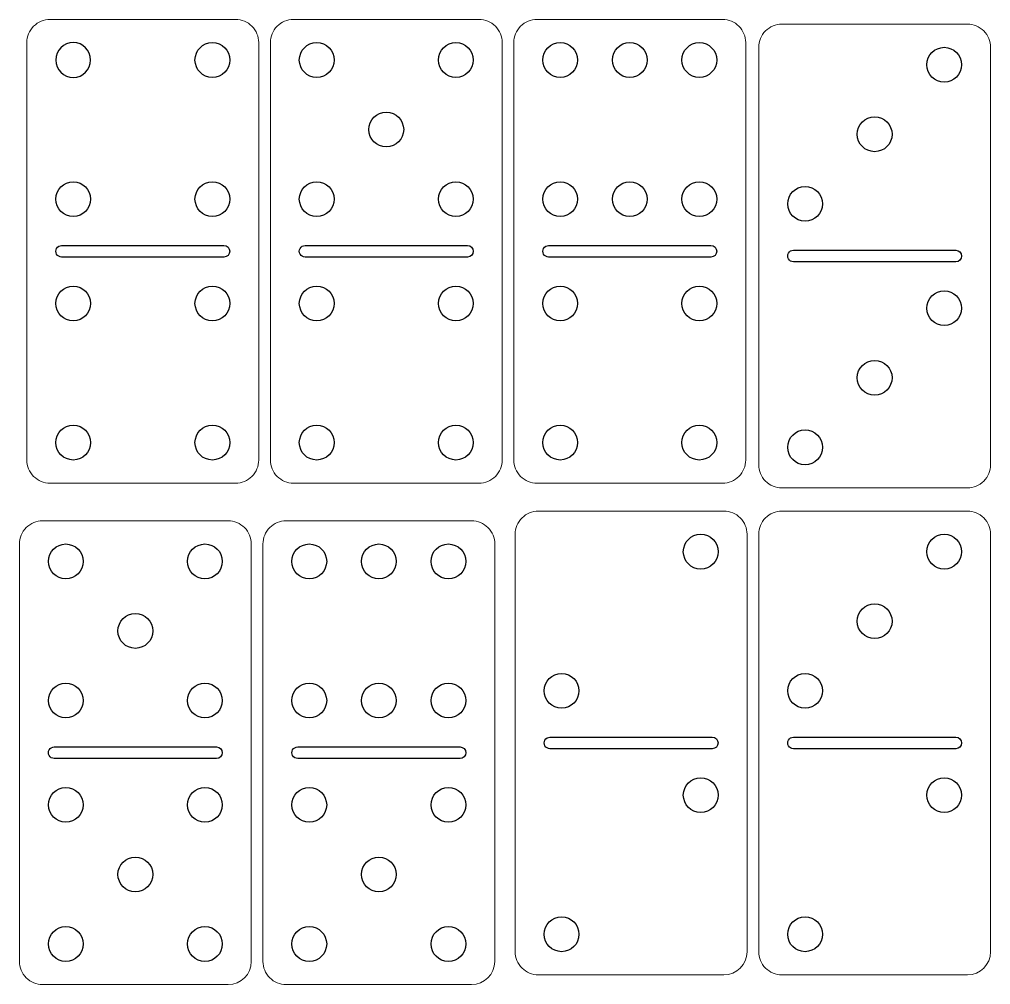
# Model space of a CAD drawing. Header units: centimetres. Extents: x -30.3 to -12, y -16.2 to 22.8.
# Drawn here: x -30.34 to -21.96, y 14.43 to 22.75 of the extents above; entities that cross this region are included whole.
import ezdxf

# ---------------------------------------------------------------- set-up
doc = ezdxf.new("R2010")
doc.units = ezdxf.units.CM
doc.header["$MEASUREMENT"] = 0
doc.layers.add('Default', color=7, linetype='Continuous')
doc.layers.add('Layer 1', color=7, linetype='Continuous')

msp = doc.modelspace()

# ---------------------------------------------------------------- linework, layer by layer
at = {"layer": 'Default', "lineweight": 9}
for points in [[(-30.07191, 22.75392), (-30.12496, 22.75392), (-30.17583, 22.73285), (-30.21334, 22.69535), (-30.21334, 22.69535), (-30.25084, 22.65784), (-30.27192, 22.60697), (-30.27192, 22.55392)], [(-28.27192, 22.55392), (-28.27192, 22.60697), (-28.29299, 22.65784), (-28.33049, 22.69535), (-28.33049, 22.69535), (-28.368, 22.73285), (-28.41887, 22.75392), (-28.47192, 22.75392)], [(-27.97192, 22.75392), (-28.02496, 22.75392), (-28.07583, 22.73285), (-28.11334, 22.69535), (-28.11334, 22.69535), (-28.15084, 22.65784), (-28.17192, 22.60697), (-28.17192, 22.55392)], [(-26.17192, 22.55392), (-26.17192, 22.60697), (-26.19299, 22.65784), (-26.23049, 22.69535), (-26.23049, 22.69535), (-26.268, 22.73285), (-26.31887, 22.75392), (-26.37192, 22.75392)], [(-25.87192, 22.75392), (-25.92496, 22.75392), (-25.97583, 22.73285), (-26.01334, 22.69535), (-26.01334, 22.69535), (-26.05084, 22.65784), (-26.07192, 22.60697), (-26.07192, 22.55392)], [(-24.07192, 22.55392), (-24.07192, 22.60697), (-24.09299, 22.65784), (-24.13049, 22.69535), (-24.13049, 22.69535), (-24.168, 22.73285), (-24.21887, 22.75392), (-24.27192, 22.75392)], [(-23.75994, 22.71329), (-23.81298, 22.71329), (-23.86385, 22.69222), (-23.90136, 22.65472), (-23.90136, 22.65472), (-23.93886, 22.61721), (-23.95994, 22.56634), (-23.95994, 22.51329)], [(-21.95994, 22.51329), (-21.95994, 22.56634), (-21.98102, 22.61721), (-22.01852, 22.65472), (-22.01852, 22.65472), (-22.05603, 22.69222), (-22.1069, 22.71329), (-22.15994, 22.71329)], [(-30.27192, 18.95392), (-30.27192, 18.90088), (-30.25084, 18.85001), (-30.21334, 18.8125), (-30.21334, 18.8125), (-30.17583, 18.775), (-30.12496, 18.75392), (-30.07191, 18.75392)], [(-28.47192, 18.75392), (-28.41887, 18.75392), (-28.368, 18.775), (-28.33049, 18.8125), (-28.33049, 18.8125), (-28.29299, 18.85001), (-28.27192, 18.90088), (-28.27192, 18.95392)], [(-28.17192, 18.95392), (-28.17192, 18.90088), (-28.15084, 18.85001), (-28.11334, 18.8125), (-28.11334, 18.8125), (-28.07583, 18.775), (-28.02496, 18.75392), (-27.97192, 18.75392)], [(-26.37192, 18.75392), (-26.31887, 18.75392), (-26.268, 18.775), (-26.23049, 18.8125), (-26.23049, 18.8125), (-26.19299, 18.85001), (-26.17192, 18.90088), (-26.17192, 18.95392)], [(-26.07192, 18.95392), (-26.07192, 18.90088), (-26.05084, 18.85001), (-26.01334, 18.8125), (-26.01334, 18.8125), (-25.97583, 18.775), (-25.92496, 18.75392), (-25.87192, 18.75392)], [(-24.27192, 18.75392), (-24.21887, 18.75392), (-24.168, 18.775), (-24.13049, 18.8125), (-24.13049, 18.8125), (-24.09299, 18.85001), (-24.07192, 18.90088), (-24.07192, 18.95392)], [(-23.95994, 18.9133), (-23.95994, 18.86026), (-23.93886, 18.80939), (-23.90136, 18.77188), (-23.90136, 18.77188), (-23.86385, 18.73438), (-23.81298, 18.7133), (-23.75994, 18.7133)], [(-22.15994, 18.7133), (-22.1069, 18.7133), (-22.05603, 18.73438), (-22.01852, 18.77188), (-22.01852, 18.77188), (-21.98102, 18.80939), (-21.95994, 18.86026), (-21.95994, 18.9133)], [(-25.85994, 18.5133), (-25.91298, 18.5133), (-25.96385, 18.49223), (-26.00136, 18.45473), (-26.00136, 18.45473), (-26.03886, 18.41722), (-26.05994, 18.36635), (-26.05994, 18.3133)], [(-24.05993, 18.3133), (-24.05993, 18.36635), (-24.08101, 18.41722), (-24.11851, 18.45473), (-24.11851, 18.45473), (-24.15602, 18.49223), (-24.20689, 18.5133), (-24.25994, 18.5133)], [(-23.75994, 18.5133), (-23.81298, 18.5133), (-23.86385, 18.49223), (-23.90136, 18.45473), (-23.90136, 18.45473), (-23.93886, 18.41722), (-23.95994, 18.36635), (-23.95994, 18.3133)], [(-21.95994, 18.3133), (-21.95994, 18.36635), (-21.98102, 18.41722), (-22.01852, 18.45473), (-22.01852, 18.45473), (-22.05603, 18.49223), (-22.1069, 18.5133), (-22.15994, 18.5133)], [(-30.13609, 18.42948), (-30.18913, 18.42948), (-30.24, 18.40841), (-30.27751, 18.37091), (-30.27751, 18.37091), (-30.31501, 18.3334), (-30.33609, 18.28253), (-30.33609, 18.22948)], [(-28.33609, 18.22948), (-28.33609, 18.28253), (-28.35716, 18.3334), (-28.39466, 18.37091), (-28.39466, 18.37091), (-28.43217, 18.40841), (-28.48304, 18.42948), (-28.53609, 18.42948)], [(-28.03609, 18.42948), (-28.08913, 18.42948), (-28.14, 18.40841), (-28.17751, 18.37091), (-28.17751, 18.37091), (-28.21501, 18.3334), (-28.23609, 18.28253), (-28.23609, 18.22948)], [(-26.23609, 18.22948), (-26.23609, 18.28253), (-26.25716, 18.3334), (-26.29466, 18.37091), (-26.29466, 18.37091), (-26.33217, 18.40841), (-26.38304, 18.42948), (-26.43609, 18.42948)], [(-26.05994, 14.7133), (-26.05994, 14.66026), (-26.03886, 14.60939), (-26.00136, 14.57188), (-26.00136, 14.57188), (-25.96385, 14.53438), (-25.91298, 14.5133), (-25.85994, 14.5133)], [(-23.95994, 14.7133), (-23.95994, 14.66026), (-23.93886, 14.60939), (-23.90136, 14.57188), (-23.90136, 14.57188), (-23.86385, 14.53438), (-23.81298, 14.5133), (-23.75994, 14.5133)], [(-30.33609, 14.62948), (-30.33609, 14.57644), (-30.31501, 14.52557), (-30.27751, 14.48806), (-30.27751, 14.48806), (-30.24, 14.45056), (-30.18913, 14.42948), (-30.13609, 14.42948)], [(-28.23609, 14.62948), (-28.23609, 14.57644), (-28.21501, 14.52557), (-28.17751, 14.48806), (-28.17751, 14.48806), (-28.14, 14.45056), (-28.08913, 14.42948), (-28.03609, 14.42948)]]:
    msp.add_open_spline(points, degree=3, knots=[0, 0, 0, 0, 0.3333333, 0.3333333, 0.3333333, 0.3333333, 1, 1, 1, 1], dxfattribs=at)
for points in [[(-30.07191, 22.75392), (-30.07191, 22.75392), (-28.47192, 22.75392), (-28.47192, 22.75392)], [(-27.97192, 22.75392), (-27.97192, 22.75392), (-26.37192, 22.75392), (-26.37192, 22.75392)], [(-25.87192, 22.75392), (-25.87192, 22.75392), (-24.27192, 22.75392), (-24.27192, 22.75392)], [(-23.75994, 22.71329), (-23.75994, 22.71329), (-22.15994, 22.71329), (-22.15994, 22.71329)], [(-30.27191, 18.95392), (-30.27191, 18.95392), (-30.27191, 22.55392), (-30.27191, 22.55392)], [(-28.27192, 22.55392), (-28.27192, 22.55392), (-28.27192, 18.95392), (-28.27192, 18.95392)], [(-28.17192, 18.95392), (-28.17192, 18.95392), (-28.17192, 22.55392), (-28.17192, 22.55392)], [(-26.17192, 22.55392), (-26.17192, 22.55392), (-26.17192, 18.95392), (-26.17192, 18.95392)], [(-26.07192, 18.95392), (-26.07192, 18.95392), (-26.07192, 22.55392), (-26.07192, 22.55392)], [(-24.07192, 22.55392), (-24.07192, 22.55392), (-24.07192, 18.95392), (-24.07192, 18.95392)], [(-23.95994, 18.9133), (-23.95994, 18.9133), (-23.95994, 22.51329), (-23.95994, 22.51329)], [(-21.95994, 22.51329), (-21.95994, 22.51329), (-21.95994, 18.9133), (-21.95994, 18.9133)], [(-28.47192, 18.75392), (-28.47192, 18.75392), (-30.07191, 18.75392), (-30.07191, 18.75392)], [(-26.37192, 18.75392), (-26.37192, 18.75392), (-27.97192, 18.75392), (-27.97192, 18.75392)], [(-24.27192, 18.75392), (-24.27192, 18.75392), (-25.87192, 18.75392), (-25.87192, 18.75392)], [(-22.15994, 18.7133), (-22.15994, 18.7133), (-23.75994, 18.7133), (-23.75994, 18.7133)], [(-25.85994, 18.5133), (-25.85994, 18.5133), (-24.25994, 18.5133), (-24.25994, 18.5133)], [(-23.75994, 18.5133), (-23.75994, 18.5133), (-22.15994, 18.5133), (-22.15994, 18.5133)], [(-30.13609, 18.42948), (-30.13609, 18.42948), (-28.53609, 18.42948), (-28.53609, 18.42948)], [(-28.03609, 18.42948), (-28.03609, 18.42948), (-26.43609, 18.42948), (-26.43609, 18.42948)], [(-26.05994, 14.7133), (-26.05994, 14.7133), (-26.05994, 18.3133), (-26.05994, 18.3133)], [(-24.05994, 18.3133), (-24.05994, 18.3133), (-24.05994, 14.7133), (-24.05994, 14.7133)], [(-23.95994, 14.7133), (-23.95994, 14.7133), (-23.95994, 18.3133), (-23.95994, 18.3133)], [(-21.95994, 18.3133), (-21.95994, 18.3133), (-21.95994, 14.7133), (-21.95994, 14.7133)], [(-30.33609, 14.62948), (-30.33609, 14.62948), (-30.33609, 18.22948), (-30.33609, 18.22948)], [(-28.33609, 18.22948), (-28.33609, 18.22948), (-28.33609, 14.62948), (-28.33609, 14.62948)], [(-28.23609, 14.62948), (-28.23609, 14.62948), (-28.23609, 18.22948), (-28.23609, 18.22948)], [(-26.23609, 18.22948), (-26.23609, 18.22948), (-26.23609, 14.62948), (-26.23609, 14.62948)], [(-24.25994, 14.5133), (-24.14948, 14.5133), (-24.05994, 14.60285), (-24.05994, 14.7133)], [(-22.15994, 14.5133), (-22.04949, 14.5133), (-21.95995, 14.60285), (-21.95995, 14.7133)], [(-28.53609, 14.42948), (-28.42563, 14.42948), (-28.33609, 14.51903), (-28.33609, 14.62948)], [(-26.43609, 14.42948), (-26.32563, 14.42948), (-26.23609, 14.51903), (-26.23609, 14.62948)], [(-24.25994, 14.5133), (-24.25994, 14.5133), (-25.85994, 14.5133), (-25.85994, 14.5133)], [(-22.15994, 14.5133), (-22.15994, 14.5133), (-23.75994, 14.5133), (-23.75994, 14.5133)], [(-28.53609, 14.42948), (-28.53609, 14.42948), (-30.13609, 14.42948), (-30.13609, 14.42948)], [(-26.43609, 14.42948), (-26.43609, 14.42948), (-28.03609, 14.42948), (-28.03609, 14.42948)]]:
    msp.add_open_spline(points, degree=3, dxfattribs=at)
at = {"layer": 'Default', "color": 250}
for points in [[(-29.72191, 22.40392), (-29.72191, 22.48677), (-29.78907, 22.55392), (-29.87191, 22.55392), (-29.87191, 22.55392), (-29.95476, 22.55393), (-30.02191, 22.48677), (-30.02191, 22.40393), (-30.02191, 22.40393), (-30.02192, 22.32108), (-29.95476, 22.25393), (-29.87192, 22.25392), (-29.87192, 22.25392), (-29.78907, 22.25392), (-29.72192, 22.32108), (-29.72192, 22.40392)], [(-28.52192, 22.40392), (-28.52192, 22.48677), (-28.58907, 22.55392), (-28.67191, 22.55392), (-28.67191, 22.55392), (-28.75476, 22.55393), (-28.82191, 22.48677), (-28.82191, 22.40393), (-28.82191, 22.40393), (-28.82192, 22.32108), (-28.75476, 22.25393), (-28.67192, 22.25392), (-28.67192, 22.25392), (-28.58907, 22.25392), (-28.52192, 22.32108), (-28.52192, 22.40392)]]:
    msp.add_open_spline(points, degree=3, knots=[0, 0, 0, 0, 0.2, 0.2, 0.2, 0.2, 0.4, 0.4, 0.4, 0.4, 0.6, 0.6, 0.6, 0.6, 1, 1, 1, 1], dxfattribs=at)
at = {"layer": 'Layer 1', "color": 250}
for points, knots in [([(-27.92191, 22.40393), (-27.92192, 22.32108), (-27.85476, 22.25393), (-27.77192, 22.25392), (-27.77192, 22.25392), (-27.68907, 22.25392), (-27.62192, 22.32108), (-27.62192, 22.40392), (-27.62192, 22.40392), (-27.62192, 22.48677), (-27.68907, 22.55392), (-27.77191, 22.55392), (-27.77191, 22.55392), (-27.85476, 22.55393), (-27.92191, 22.48677), (-27.92191, 22.40393)], [0, 0, 0, 0, 0.2, 0.2, 0.2, 0.2, 0.4, 0.4, 0.4, 0.4, 0.6, 0.6, 0.6, 0.6, 1, 1, 1, 1]), ([(-26.72191, 22.40393), (-26.72192, 22.32108), (-26.65476, 22.25393), (-26.57192, 22.25392), (-26.57192, 22.25392), (-26.48907, 22.25392), (-26.42192, 22.32108), (-26.42192, 22.40392), (-26.42192, 22.40392), (-26.42192, 22.48677), (-26.48907, 22.55392), (-26.57191, 22.55392), (-26.57191, 22.55392), (-26.65476, 22.55393), (-26.72191, 22.48677), (-26.72191, 22.40393)], [0, 0, 0, 0, 0.2, 0.2, 0.2, 0.2, 0.4, 0.4, 0.4, 0.4, 0.6, 0.6, 0.6, 0.6, 1, 1, 1, 1]), ([(-25.82191, 22.40393), (-25.82192, 22.32108), (-25.75476, 22.25393), (-25.67192, 22.25392), (-25.67192, 22.25392), (-25.58907, 22.25392), (-25.52192, 22.32108), (-25.52192, 22.40392), (-25.52192, 22.40392), (-25.52192, 22.48677), (-25.58907, 22.55392), (-25.67191, 22.55392), (-25.67191, 22.55392), (-25.75476, 22.55393), (-25.82191, 22.48677), (-25.82191, 22.40393)], [0, 0, 0, 0, 0.2, 0.2, 0.2, 0.2, 0.4, 0.4, 0.4, 0.4, 0.6, 0.6, 0.6, 0.6, 1, 1, 1, 1]), ([(-25.22191, 22.40393), (-25.22192, 22.32108), (-25.15476, 22.25393), (-25.07192, 22.25392), (-25.07192, 22.25392), (-24.98907, 22.25392), (-24.92192, 22.32108), (-24.92192, 22.40392), (-24.92192, 22.40392), (-24.92192, 22.48677), (-24.98907, 22.55392), (-25.07191, 22.55392), (-25.07191, 22.55392), (-25.15476, 22.55393), (-25.22191, 22.48677), (-25.22191, 22.40393)], [0, 0, 0, 0, 0.2, 0.2, 0.2, 0.2, 0.4, 0.4, 0.4, 0.4, 0.6, 0.6, 0.6, 0.6, 1, 1, 1, 1]), ([(-24.62191, 22.40393), (-24.62192, 22.32108), (-24.55476, 22.25393), (-24.47192, 22.25392), (-24.47192, 22.25392), (-24.38907, 22.25392), (-24.32192, 22.32108), (-24.32192, 22.40392), (-24.32192, 22.40392), (-24.32192, 22.48677), (-24.38907, 22.55392), (-24.47191, 22.55392), (-24.47191, 22.55392), (-24.55476, 22.55393), (-24.62191, 22.48677), (-24.62191, 22.40393)], [0, 0, 0, 0, 0.2, 0.2, 0.2, 0.2, 0.4, 0.4, 0.4, 0.4, 0.6, 0.6, 0.6, 0.6, 1, 1, 1, 1]), ([(-22.50994, 22.3633), (-22.50995, 22.28045), (-22.44279, 22.2133), (-22.35995, 22.21329), (-22.35995, 22.21329), (-22.2771, 22.21329), (-22.20995, 22.28045), (-22.20994, 22.36329), (-22.20994, 22.36329), (-22.20994, 22.44614), (-22.2771, 22.51329), (-22.35994, 22.51329), (-22.35994, 22.51329), (-22.44279, 22.5133), (-22.50994, 22.44614), (-22.50994, 22.3633)], [0, 0, 0, 0, 0.2, 0.2, 0.2, 0.2, 0.4, 0.4, 0.4, 0.4, 0.6, 0.6, 0.6, 0.6, 1, 1, 1, 1]), ([(-27.32191, 21.80393), (-27.32192, 21.72108), (-27.25476, 21.65393), (-27.17192, 21.65392), (-27.17192, 21.65392), (-27.08907, 21.65392), (-27.02192, 21.72108), (-27.02192, 21.80392), (-27.02192, 21.80392), (-27.02192, 21.88677), (-27.08907, 21.95392), (-27.17191, 21.95392), (-27.17191, 21.95392), (-27.25476, 21.95393), (-27.32191, 21.88677), (-27.32191, 21.80393)], [0, 0, 0, 0, 0.2, 0.2, 0.2, 0.2, 0.4, 0.4, 0.4, 0.4, 0.6, 0.6, 0.6, 0.6, 1, 1, 1, 1]), ([(-23.10993, 21.7633), (-23.10994, 21.68045), (-23.04278, 21.6133), (-22.95994, 21.61329), (-22.95994, 21.61329), (-22.8771, 21.61329), (-22.80995, 21.68045), (-22.80994, 21.76329), (-22.80994, 21.76329), (-22.80994, 21.84614), (-22.8771, 21.91329), (-22.95994, 21.91329), (-22.95994, 21.91329), (-23.04278, 21.9133), (-23.10993, 21.84614), (-23.10993, 21.7633)], [0, 0, 0, 0, 0.2, 0.2, 0.2, 0.2, 0.4, 0.4, 0.4, 0.4, 0.6, 0.6, 0.6, 0.6, 1, 1, 1, 1]), ([(-29.87192, 21.05392), (-29.78907, 21.05392), (-29.72192, 21.12108), (-29.72191, 21.20392), (-29.72191, 21.20392), (-29.72191, 21.28677), (-29.78907, 21.35392), (-29.87191, 21.35392), (-29.87191, 21.35392), (-29.95476, 21.35393), (-30.02191, 21.28677), (-30.02191, 21.20393), (-30.02191, 21.20393), (-30.02192, 21.12108), (-29.95476, 21.05393), (-29.87192, 21.05392)], [0, 0, 0, 0, 0.2, 0.2, 0.2, 0.2, 0.4, 0.4, 0.4, 0.4, 0.6, 0.6, 0.6, 0.6, 1, 1, 1, 1]), ([(-28.67192, 21.05392), (-28.58907, 21.05392), (-28.52192, 21.12108), (-28.52192, 21.20392), (-28.52192, 21.20392), (-28.52192, 21.28677), (-28.58907, 21.35392), (-28.67191, 21.35392), (-28.67191, 21.35392), (-28.75476, 21.35393), (-28.82191, 21.28677), (-28.82191, 21.20393), (-28.82191, 21.20393), (-28.82192, 21.12108), (-28.75476, 21.05393), (-28.67192, 21.05392)], [0, 0, 0, 0, 0.2, 0.2, 0.2, 0.2, 0.4, 0.4, 0.4, 0.4, 0.6, 0.6, 0.6, 0.6, 1, 1, 1, 1]), ([(-27.92191, 21.20393), (-27.92192, 21.12108), (-27.85476, 21.05393), (-27.77192, 21.05392), (-27.77192, 21.05392), (-27.68907, 21.05392), (-27.62192, 21.12108), (-27.62192, 21.20392), (-27.62192, 21.20392), (-27.62192, 21.28677), (-27.68907, 21.35392), (-27.77191, 21.35392), (-27.77191, 21.35392), (-27.85476, 21.35393), (-27.92191, 21.28677), (-27.92191, 21.20393)], [0, 0, 0, 0, 0.2, 0.2, 0.2, 0.2, 0.4, 0.4, 0.4, 0.4, 0.6, 0.6, 0.6, 0.6, 1, 1, 1, 1]), ([(-26.72191, 21.20393), (-26.72192, 21.12108), (-26.65476, 21.05393), (-26.57192, 21.05392), (-26.57192, 21.05392), (-26.48907, 21.05392), (-26.42192, 21.12108), (-26.42192, 21.20392), (-26.42192, 21.20392), (-26.42192, 21.28677), (-26.48907, 21.35392), (-26.57191, 21.35392), (-26.57191, 21.35392), (-26.65476, 21.35393), (-26.72191, 21.28677), (-26.72191, 21.20393)], [0, 0, 0, 0, 0.2, 0.2, 0.2, 0.2, 0.4, 0.4, 0.4, 0.4, 0.6, 0.6, 0.6, 0.6, 1, 1, 1, 1]), ([(-25.82191, 21.20393), (-25.82192, 21.12108), (-25.75476, 21.05393), (-25.67192, 21.05392), (-25.67192, 21.05392), (-25.58907, 21.05392), (-25.52192, 21.12108), (-25.52192, 21.20392), (-25.52192, 21.20392), (-25.52192, 21.28677), (-25.58907, 21.35392), (-25.67191, 21.35392), (-25.67191, 21.35392), (-25.75476, 21.35393), (-25.82191, 21.28677), (-25.82191, 21.20393)], [0, 0, 0, 0, 0.2, 0.2, 0.2, 0.2, 0.4, 0.4, 0.4, 0.4, 0.6, 0.6, 0.6, 0.6, 1, 1, 1, 1]), ([(-25.22191, 21.20393), (-25.22192, 21.12108), (-25.15476, 21.05393), (-25.07192, 21.05392), (-25.07192, 21.05392), (-24.98907, 21.05392), (-24.92192, 21.12108), (-24.92192, 21.20392), (-24.92192, 21.20392), (-24.92192, 21.28677), (-24.98907, 21.35392), (-25.07191, 21.35392), (-25.07191, 21.35392), (-25.15476, 21.35393), (-25.22191, 21.28677), (-25.22191, 21.20393)], [0, 0, 0, 0, 0.2, 0.2, 0.2, 0.2, 0.4, 0.4, 0.4, 0.4, 0.6, 0.6, 0.6, 0.6, 1, 1, 1, 1]), ([(-24.62191, 21.20393), (-24.62192, 21.12108), (-24.55476, 21.05393), (-24.47192, 21.05392), (-24.47192, 21.05392), (-24.38907, 21.05392), (-24.32192, 21.12108), (-24.32192, 21.20392), (-24.32192, 21.20392), (-24.32192, 21.28677), (-24.38907, 21.35392), (-24.47191, 21.35392), (-24.47191, 21.35392), (-24.55476, 21.35393), (-24.62191, 21.28677), (-24.62191, 21.20393)], [0, 0, 0, 0, 0.2, 0.2, 0.2, 0.2, 0.4, 0.4, 0.4, 0.4, 0.6, 0.6, 0.6, 0.6, 1, 1, 1, 1]), ([(-23.70993, 21.1633), (-23.70994, 21.08045), (-23.64278, 21.0133), (-23.55994, 21.01329), (-23.55994, 21.01329), (-23.47709, 21.01329), (-23.40994, 21.08045), (-23.40993, 21.16329), (-23.40993, 21.16329), (-23.40993, 21.24614), (-23.47709, 21.31329), (-23.55993, 21.31329), (-23.55993, 21.31329), (-23.64278, 21.3133), (-23.70993, 21.24614), (-23.70993, 21.1633)], [0, 0, 0, 0, 0.2, 0.2, 0.2, 0.2, 0.4, 0.4, 0.4, 0.4, 0.6, 0.6, 0.6, 0.6, 1, 1, 1, 1]), ([(-29.97191, 20.70392), (-29.97191, 20.70392), (-28.57192, 20.70392), (-28.57192, 20.70392), (-28.57192, 20.70392), (-28.5443, 20.70392), (-28.52192, 20.72631), (-28.52192, 20.75392), (-28.52192, 20.75392), (-28.52191, 20.78154), (-28.5443, 20.80392), (-28.57192, 20.80392), (-28.57192, 20.80392), (-28.57192, 20.80392), (-29.97191, 20.80392), (-29.97191, 20.80392), (-29.97191, 20.80392), (-29.98978, 20.80392), (-30.00628, 20.7944), (-30.01522, 20.77892), (-30.01522, 20.77892), (-30.02415, 20.76345), (-30.02415, 20.7444), (-30.01522, 20.72892), (-30.01522, 20.72892), (-30.00628, 20.71345), (-29.98978, 20.70392), (-29.97191, 20.70392)], [0, 0, 0, 0, 0.125, 0.125, 0.125, 0.125, 0.25, 0.25, 0.25, 0.25, 0.375, 0.375, 0.375, 0.375, 0.5, 0.5, 0.5, 0.5, 0.625, 0.625, 0.625, 0.625, 0.75, 0.75, 0.75, 0.75, 1, 1, 1, 1]), ([(-27.87192, 20.70392), (-27.87192, 20.70392), (-26.47192, 20.70392), (-26.47192, 20.70392), (-26.47192, 20.70392), (-26.4443, 20.70392), (-26.42192, 20.72631), (-26.42192, 20.75392), (-26.42192, 20.75392), (-26.42191, 20.78154), (-26.4443, 20.80392), (-26.47192, 20.80392), (-26.47192, 20.80392), (-26.47192, 20.80392), (-27.87192, 20.80392), (-27.87192, 20.80392), (-27.87192, 20.80392), (-27.88978, 20.80392), (-27.90628, 20.7944), (-27.91522, 20.77892), (-27.91522, 20.77892), (-27.92415, 20.76345), (-27.92415, 20.7444), (-27.91522, 20.72892), (-27.91522, 20.72892), (-27.90628, 20.71345), (-27.88978, 20.70392), (-27.87192, 20.70392)], [0, 0, 0, 0, 0.125, 0.125, 0.125, 0.125, 0.25, 0.25, 0.25, 0.25, 0.375, 0.375, 0.375, 0.375, 0.5, 0.5, 0.5, 0.5, 0.625, 0.625, 0.625, 0.625, 0.75, 0.75, 0.75, 0.75, 1, 1, 1, 1]), ([(-25.77192, 20.70392), (-25.77192, 20.70392), (-24.37192, 20.70392), (-24.37192, 20.70392), (-24.37192, 20.70392), (-24.3443, 20.70392), (-24.32192, 20.72631), (-24.32192, 20.75392), (-24.32192, 20.75392), (-24.32191, 20.78154), (-24.3443, 20.80392), (-24.37192, 20.80392), (-24.37192, 20.80392), (-24.37192, 20.80392), (-25.77192, 20.80392), (-25.77192, 20.80392), (-25.77192, 20.80392), (-25.78978, 20.80392), (-25.80628, 20.7944), (-25.81522, 20.77892), (-25.81522, 20.77892), (-25.82415, 20.76345), (-25.82415, 20.7444), (-25.81522, 20.72892), (-25.81522, 20.72892), (-25.80628, 20.71345), (-25.78978, 20.70392), (-25.77192, 20.70392)], [0, 0, 0, 0, 0.125, 0.125, 0.125, 0.125, 0.25, 0.25, 0.25, 0.25, 0.375, 0.375, 0.375, 0.375, 0.5, 0.5, 0.5, 0.5, 0.625, 0.625, 0.625, 0.625, 0.75, 0.75, 0.75, 0.75, 1, 1, 1, 1]), ([(-23.65994, 20.6633), (-23.65994, 20.6633), (-22.25994, 20.6633), (-22.25994, 20.6633), (-22.25994, 20.6633), (-22.23233, 20.6633), (-22.20995, 20.68569), (-22.20995, 20.7133), (-22.20995, 20.7133), (-22.20994, 20.74091), (-22.23233, 20.76329), (-22.25994, 20.76329), (-22.25994, 20.76329), (-22.25994, 20.76329), (-23.65994, 20.76329), (-23.65994, 20.76329), (-23.65994, 20.76329), (-23.6778, 20.76329), (-23.6943, 20.75377), (-23.70324, 20.73829), (-23.70324, 20.73829), (-23.71217, 20.72282), (-23.71217, 20.70378), (-23.70324, 20.6883), (-23.70324, 20.6883), (-23.6943, 20.67283), (-23.6778, 20.6633), (-23.65994, 20.6633)], [0, 0, 0, 0, 0.125, 0.125, 0.125, 0.125, 0.25, 0.25, 0.25, 0.25, 0.375, 0.375, 0.375, 0.375, 0.5, 0.5, 0.5, 0.5, 0.625, 0.625, 0.625, 0.625, 0.75, 0.75, 0.75, 0.75, 1, 1, 1, 1]), ([(-30.02191, 20.30393), (-30.02192, 20.22108), (-29.95476, 20.15393), (-29.87192, 20.15392), (-29.87192, 20.15392), (-29.78907, 20.15392), (-29.72192, 20.22108), (-29.72191, 20.30392), (-29.72191, 20.30392), (-29.72191, 20.38677), (-29.78907, 20.45392), (-29.87191, 20.45392), (-29.87191, 20.45392), (-29.95476, 20.45393), (-30.02191, 20.38677), (-30.02191, 20.30393)], [0, 0, 0, 0, 0.2, 0.2, 0.2, 0.2, 0.4, 0.4, 0.4, 0.4, 0.6, 0.6, 0.6, 0.6, 1, 1, 1, 1]), ([(-28.82191, 20.30393), (-28.82192, 20.22108), (-28.75476, 20.15393), (-28.67192, 20.15392), (-28.67192, 20.15392), (-28.58907, 20.15392), (-28.52192, 20.22108), (-28.52192, 20.30392), (-28.52192, 20.30392), (-28.52192, 20.38677), (-28.58907, 20.45392), (-28.67191, 20.45392), (-28.67191, 20.45392), (-28.75476, 20.45393), (-28.82191, 20.38677), (-28.82191, 20.30393)], [0, 0, 0, 0, 0.2, 0.2, 0.2, 0.2, 0.4, 0.4, 0.4, 0.4, 0.6, 0.6, 0.6, 0.6, 1, 1, 1, 1]), ([(-27.92191, 20.30393), (-27.92192, 20.22108), (-27.85476, 20.15393), (-27.77192, 20.15392), (-27.77192, 20.15392), (-27.68907, 20.15392), (-27.62192, 20.22108), (-27.62192, 20.30392), (-27.62192, 20.30392), (-27.62192, 20.38677), (-27.68907, 20.45392), (-27.77191, 20.45392), (-27.77191, 20.45392), (-27.85476, 20.45393), (-27.92191, 20.38677), (-27.92191, 20.30393)], [0, 0, 0, 0, 0.2, 0.2, 0.2, 0.2, 0.4, 0.4, 0.4, 0.4, 0.6, 0.6, 0.6, 0.6, 1, 1, 1, 1]), ([(-26.72191, 20.30393), (-26.72192, 20.22108), (-26.65476, 20.15393), (-26.57192, 20.15392), (-26.57192, 20.15392), (-26.48907, 20.15392), (-26.42192, 20.22108), (-26.42192, 20.30392), (-26.42192, 20.30392), (-26.42192, 20.38677), (-26.48907, 20.45392), (-26.57191, 20.45392), (-26.57191, 20.45392), (-26.65476, 20.45393), (-26.72191, 20.38677), (-26.72191, 20.30393)], [0, 0, 0, 0, 0.2, 0.2, 0.2, 0.2, 0.4, 0.4, 0.4, 0.4, 0.6, 0.6, 0.6, 0.6, 1, 1, 1, 1]), ([(-25.82191, 20.30393), (-25.82192, 20.22108), (-25.75476, 20.15393), (-25.67192, 20.15392), (-25.67192, 20.15392), (-25.58907, 20.15392), (-25.52192, 20.22108), (-25.52192, 20.30392), (-25.52192, 20.30392), (-25.52192, 20.38677), (-25.58907, 20.45392), (-25.67191, 20.45392), (-25.67191, 20.45392), (-25.75476, 20.45393), (-25.82191, 20.38677), (-25.82191, 20.30393)], [0, 0, 0, 0, 0.2, 0.2, 0.2, 0.2, 0.4, 0.4, 0.4, 0.4, 0.6, 0.6, 0.6, 0.6, 1, 1, 1, 1]), ([(-24.62191, 20.30393), (-24.62192, 20.22108), (-24.55476, 20.15393), (-24.47192, 20.15392), (-24.47192, 20.15392), (-24.38907, 20.15392), (-24.32192, 20.22108), (-24.32192, 20.30392), (-24.32192, 20.30392), (-24.32192, 20.38677), (-24.38907, 20.45392), (-24.47191, 20.45392), (-24.47191, 20.45392), (-24.55476, 20.45393), (-24.62191, 20.38677), (-24.62191, 20.30393)], [0, 0, 0, 0, 0.2, 0.2, 0.2, 0.2, 0.4, 0.4, 0.4, 0.4, 0.6, 0.6, 0.6, 0.6, 1, 1, 1, 1]), ([(-22.50994, 20.26331), (-22.50995, 20.18046), (-22.44279, 20.11331), (-22.35995, 20.1133), (-22.35995, 20.1133), (-22.2771, 20.1133), (-22.20995, 20.18046), (-22.20994, 20.2633), (-22.20994, 20.2633), (-22.20994, 20.34615), (-22.2771, 20.4133), (-22.35994, 20.4133), (-22.35994, 20.4133), (-22.44279, 20.41331), (-22.50994, 20.34615), (-22.50994, 20.26331)], [0, 0, 0, 0, 0.2, 0.2, 0.2, 0.2, 0.4, 0.4, 0.4, 0.4, 0.6, 0.6, 0.6, 0.6, 1, 1, 1, 1]), ([(-23.10993, 19.66331), (-23.10994, 19.58046), (-23.04278, 19.51331), (-22.95994, 19.5133), (-22.95994, 19.5133), (-22.8771, 19.5133), (-22.80995, 19.58046), (-22.80994, 19.6633), (-22.80994, 19.6633), (-22.80994, 19.74615), (-22.8771, 19.8133), (-22.95994, 19.8133), (-22.95994, 19.8133), (-23.04278, 19.81331), (-23.10993, 19.74615), (-23.10993, 19.66331)], [0, 0, 0, 0, 0.2, 0.2, 0.2, 0.2, 0.4, 0.4, 0.4, 0.4, 0.6, 0.6, 0.6, 0.6, 1, 1, 1, 1]), ([(-29.87192, 18.95392), (-29.78907, 18.95392), (-29.72192, 19.02108), (-29.72191, 19.10392), (-29.72191, 19.10392), (-29.72191, 19.18677), (-29.78907, 19.25392), (-29.87191, 19.25392), (-29.87191, 19.25392), (-29.95476, 19.25393), (-30.02191, 19.18677), (-30.02191, 19.10393), (-30.02191, 19.10393), (-30.02192, 19.02108), (-29.95476, 18.95393), (-29.87192, 18.95392)], [0, 0, 0, 0, 0.2, 0.2, 0.2, 0.2, 0.4, 0.4, 0.4, 0.4, 0.6, 0.6, 0.6, 0.6, 1, 1, 1, 1]), ([(-28.82191, 19.10393), (-28.82192, 19.02108), (-28.75476, 18.95393), (-28.67192, 18.95392), (-28.67192, 18.95392), (-28.58907, 18.95392), (-28.52192, 19.02108), (-28.52192, 19.10392), (-28.52192, 19.10392), (-28.52192, 19.18677), (-28.58907, 19.25392), (-28.67191, 19.25392), (-28.67191, 19.25392), (-28.75476, 19.25393), (-28.82191, 19.18677), (-28.82191, 19.10393)], [0, 0, 0, 0, 0.2, 0.2, 0.2, 0.2, 0.4, 0.4, 0.4, 0.4, 0.6, 0.6, 0.6, 0.6, 1, 1, 1, 1]), ([(-27.77192, 18.95392), (-27.68907, 18.95392), (-27.62192, 19.02108), (-27.62192, 19.10392), (-27.62192, 19.10392), (-27.62192, 19.18677), (-27.68907, 19.25392), (-27.77191, 19.25392), (-27.77191, 19.25392), (-27.85476, 19.25393), (-27.92191, 19.18677), (-27.92191, 19.10393), (-27.92191, 19.10393), (-27.92192, 19.02108), (-27.85476, 18.95393), (-27.77192, 18.95392)], [0, 0, 0, 0, 0.2, 0.2, 0.2, 0.2, 0.4, 0.4, 0.4, 0.4, 0.6, 0.6, 0.6, 0.6, 1, 1, 1, 1]), ([(-26.72191, 19.10393), (-26.72192, 19.02108), (-26.65476, 18.95393), (-26.57192, 18.95392), (-26.57192, 18.95392), (-26.48907, 18.95392), (-26.42192, 19.02108), (-26.42192, 19.10392), (-26.42192, 19.10392), (-26.42192, 19.18677), (-26.48907, 19.25392), (-26.57191, 19.25392), (-26.57191, 19.25392), (-26.65476, 19.25393), (-26.72191, 19.18677), (-26.72191, 19.10393)], [0, 0, 0, 0, 0.2, 0.2, 0.2, 0.2, 0.4, 0.4, 0.4, 0.4, 0.6, 0.6, 0.6, 0.6, 1, 1, 1, 1]), ([(-25.82191, 19.10393), (-25.82192, 19.02108), (-25.75476, 18.95393), (-25.67192, 18.95392), (-25.67192, 18.95392), (-25.58907, 18.95392), (-25.52192, 19.02108), (-25.52192, 19.10392), (-25.52192, 19.10392), (-25.52192, 19.18677), (-25.58907, 19.25392), (-25.67191, 19.25392), (-25.67191, 19.25392), (-25.75476, 19.25393), (-25.82191, 19.18677), (-25.82191, 19.10393)], [0, 0, 0, 0, 0.2, 0.2, 0.2, 0.2, 0.4, 0.4, 0.4, 0.4, 0.6, 0.6, 0.6, 0.6, 1, 1, 1, 1]), ([(-24.62191, 19.10393), (-24.62192, 19.02108), (-24.55476, 18.95393), (-24.47192, 18.95392), (-24.47192, 18.95392), (-24.38907, 18.95392), (-24.32192, 19.02108), (-24.32192, 19.10392), (-24.32192, 19.10392), (-24.32192, 19.18677), (-24.38907, 19.25392), (-24.47191, 19.25392), (-24.47191, 19.25392), (-24.55476, 19.25393), (-24.62191, 19.18677), (-24.62191, 19.10393)], [0, 0, 0, 0, 0.2, 0.2, 0.2, 0.2, 0.4, 0.4, 0.4, 0.4, 0.6, 0.6, 0.6, 0.6, 1, 1, 1, 1]), ([(-23.70993, 19.06331), (-23.70994, 18.98046), (-23.64278, 18.91331), (-23.55994, 18.9133), (-23.55994, 18.9133), (-23.47709, 18.9133), (-23.40994, 18.98046), (-23.40993, 19.0633), (-23.40993, 19.0633), (-23.40993, 19.14615), (-23.47709, 19.2133), (-23.55993, 19.2133), (-23.55993, 19.2133), (-23.64278, 19.21331), (-23.70993, 19.14615), (-23.70993, 19.06331)], [0, 0, 0, 0, 0.2, 0.2, 0.2, 0.2, 0.4, 0.4, 0.4, 0.4, 0.6, 0.6, 0.6, 0.6, 1, 1, 1, 1]), ([(-24.60993, 18.16331), (-24.60994, 18.08046), (-24.54278, 18.01331), (-24.45994, 18.0133), (-24.45994, 18.0133), (-24.37709, 18.0133), (-24.30994, 18.08046), (-24.30994, 18.1633), (-24.30994, 18.1633), (-24.30994, 18.24615), (-24.37709, 18.3133), (-24.45993, 18.3133), (-24.45993, 18.3133), (-24.54278, 18.31331), (-24.60993, 18.24615), (-24.60993, 18.16331)], [0, 0, 0, 0, 0.2, 0.2, 0.2, 0.2, 0.4, 0.4, 0.4, 0.4, 0.6, 0.6, 0.6, 0.6, 1, 1, 1, 1]), ([(-22.35994, 18.3133), (-22.44279, 18.31331), (-22.50994, 18.24615), (-22.50994, 18.16331), (-22.50994, 18.16331), (-22.50995, 18.08046), (-22.44279, 18.01331), (-22.35995, 18.0133), (-22.35995, 18.0133), (-22.2771, 18.0133), (-22.20995, 18.08046), (-22.20994, 18.1633), (-22.20994, 18.1633), (-22.20994, 18.24615), (-22.2771, 18.3133), (-22.35994, 18.3133)], [0, 0, 0, 0, 0.2, 0.2, 0.2, 0.2, 0.4, 0.4, 0.4, 0.4, 0.6, 0.6, 0.6, 0.6, 1, 1, 1, 1]), ([(-30.08608, 18.07949), (-30.08609, 17.99664), (-30.01893, 17.92949), (-29.93609, 17.92948), (-29.93609, 17.92948), (-29.85324, 17.92948), (-29.78609, 17.99664), (-29.78609, 18.07948), (-29.78609, 18.07948), (-29.78609, 18.16233), (-29.85324, 18.22948), (-29.93608, 18.22948), (-29.93608, 18.22948), (-30.01893, 18.22949), (-30.08608, 18.16233), (-30.08608, 18.07949)], [0, 0, 0, 0, 0.2, 0.2, 0.2, 0.2, 0.4, 0.4, 0.4, 0.4, 0.6, 0.6, 0.6, 0.6, 1, 1, 1, 1]), ([(-28.73609, 17.92948), (-28.65324, 17.92948), (-28.58609, 17.99664), (-28.58609, 18.07948), (-28.58609, 18.07948), (-28.58609, 18.16233), (-28.65324, 18.22948), (-28.73608, 18.22948), (-28.73608, 18.22948), (-28.81893, 18.22949), (-28.88608, 18.16233), (-28.88608, 18.07949), (-28.88608, 18.07949), (-28.88609, 17.99664), (-28.81893, 17.92949), (-28.73609, 17.92948)], [0, 0, 0, 0, 0.2, 0.2, 0.2, 0.2, 0.4, 0.4, 0.4, 0.4, 0.6, 0.6, 0.6, 0.6, 1, 1, 1, 1]), ([(-27.98608, 18.07949), (-27.98609, 17.99664), (-27.91893, 17.92949), (-27.83609, 17.92948), (-27.83609, 17.92948), (-27.75324, 17.92948), (-27.68609, 17.99664), (-27.68609, 18.07948), (-27.68609, 18.07948), (-27.68609, 18.16233), (-27.75324, 18.22948), (-27.83608, 18.22948), (-27.83608, 18.22948), (-27.91893, 18.22949), (-27.98608, 18.16233), (-27.98608, 18.07949)], [0, 0, 0, 0, 0.2, 0.2, 0.2, 0.2, 0.4, 0.4, 0.4, 0.4, 0.6, 0.6, 0.6, 0.6, 1, 1, 1, 1]), ([(-27.38608, 18.07949), (-27.38609, 17.99664), (-27.31893, 17.92949), (-27.23609, 17.92948), (-27.23609, 17.92948), (-27.15324, 17.92948), (-27.08609, 17.99664), (-27.08609, 18.07948), (-27.08609, 18.07948), (-27.08609, 18.16233), (-27.15324, 18.22948), (-27.23608, 18.22948), (-27.23608, 18.22948), (-27.31893, 18.22949), (-27.38608, 18.16233), (-27.38608, 18.07949)], [0, 0, 0, 0, 0.2, 0.2, 0.2, 0.2, 0.4, 0.4, 0.4, 0.4, 0.6, 0.6, 0.6, 0.6, 1, 1, 1, 1]), ([(-26.78608, 18.07949), (-26.78609, 17.99664), (-26.71893, 17.92949), (-26.63609, 17.92948), (-26.63609, 17.92948), (-26.55324, 17.92948), (-26.48609, 17.99664), (-26.48609, 18.07948), (-26.48609, 18.07948), (-26.48609, 18.16233), (-26.55324, 18.22948), (-26.63608, 18.22948), (-26.63608, 18.22948), (-26.71893, 18.22949), (-26.78608, 18.16233), (-26.78608, 18.07949)], [0, 0, 0, 0, 0.2, 0.2, 0.2, 0.2, 0.4, 0.4, 0.4, 0.4, 0.6, 0.6, 0.6, 0.6, 1, 1, 1, 1]), ([(-23.10993, 17.56331), (-23.10994, 17.48046), (-23.04278, 17.41331), (-22.95994, 17.4133), (-22.95994, 17.4133), (-22.8771, 17.4133), (-22.80995, 17.48046), (-22.80994, 17.5633), (-22.80994, 17.5633), (-22.80994, 17.64615), (-22.8771, 17.7133), (-22.95994, 17.7133), (-22.95994, 17.7133), (-23.04278, 17.71331), (-23.10993, 17.64615), (-23.10993, 17.56331)], [0, 0, 0, 0, 0.2, 0.2, 0.2, 0.2, 0.4, 0.4, 0.4, 0.4, 0.6, 0.6, 0.6, 0.6, 1, 1, 1, 1]), ([(-29.33609, 17.32948), (-29.25324, 17.32948), (-29.18609, 17.39664), (-29.18609, 17.47948), (-29.18609, 17.47948), (-29.18609, 17.56233), (-29.25324, 17.62948), (-29.33608, 17.62948), (-29.33608, 17.62948), (-29.41893, 17.62949), (-29.48608, 17.56233), (-29.48608, 17.47949), (-29.48608, 17.47949), (-29.48609, 17.39664), (-29.41893, 17.32949), (-29.33609, 17.32948)], [0, 0, 0, 0, 0.2, 0.2, 0.2, 0.2, 0.4, 0.4, 0.4, 0.4, 0.6, 0.6, 0.6, 0.6, 1, 1, 1, 1]), ([(-25.80993, 16.96331), (-25.80994, 16.88046), (-25.74278, 16.81331), (-25.65994, 16.8133), (-25.65994, 16.8133), (-25.57709, 16.8133), (-25.50994, 16.88046), (-25.50994, 16.9633), (-25.50994, 16.9633), (-25.50994, 17.04615), (-25.57709, 17.1133), (-25.65993, 17.1133), (-25.65993, 17.1133), (-25.74278, 17.11331), (-25.80993, 17.04615), (-25.80993, 16.96331)], [0, 0, 0, 0, 0.2, 0.2, 0.2, 0.2, 0.4, 0.4, 0.4, 0.4, 0.6, 0.6, 0.6, 0.6, 1, 1, 1, 1]), ([(-23.70993, 16.96331), (-23.70994, 16.88046), (-23.64278, 16.81331), (-23.55994, 16.8133), (-23.55994, 16.8133), (-23.47709, 16.8133), (-23.40994, 16.88046), (-23.40993, 16.9633), (-23.40993, 16.9633), (-23.40993, 17.04615), (-23.47709, 17.1133), (-23.55993, 17.1133), (-23.55993, 17.1133), (-23.64278, 17.11331), (-23.70993, 17.04615), (-23.70993, 16.96331)], [0, 0, 0, 0, 0.2, 0.2, 0.2, 0.2, 0.4, 0.4, 0.4, 0.4, 0.6, 0.6, 0.6, 0.6, 1, 1, 1, 1]), ([(-30.08608, 16.87949), (-30.08609, 16.79664), (-30.01893, 16.72949), (-29.93609, 16.72948), (-29.93609, 16.72948), (-29.85324, 16.72948), (-29.78609, 16.79664), (-29.78609, 16.87948), (-29.78609, 16.87948), (-29.78609, 16.96233), (-29.85324, 17.02948), (-29.93608, 17.02948), (-29.93608, 17.02948), (-30.01893, 17.02949), (-30.08608, 16.96233), (-30.08608, 16.87949)], [0, 0, 0, 0, 0.2, 0.2, 0.2, 0.2, 0.4, 0.4, 0.4, 0.4, 0.6, 0.6, 0.6, 0.6, 1, 1, 1, 1]), ([(-28.73609, 16.72948), (-28.65324, 16.72948), (-28.58609, 16.79664), (-28.58609, 16.87948), (-28.58609, 16.87948), (-28.58609, 16.96233), (-28.65324, 17.02948), (-28.73608, 17.02948), (-28.73608, 17.02948), (-28.81893, 17.02949), (-28.88608, 16.96233), (-28.88608, 16.87949), (-28.88608, 16.87949), (-28.88609, 16.79664), (-28.81893, 16.72949), (-28.73609, 16.72948)], [0, 0, 0, 0, 0.2, 0.2, 0.2, 0.2, 0.4, 0.4, 0.4, 0.4, 0.6, 0.6, 0.6, 0.6, 1, 1, 1, 1]), ([(-27.98608, 16.87949), (-27.98609, 16.79664), (-27.91893, 16.72949), (-27.83609, 16.72948), (-27.83609, 16.72948), (-27.75324, 16.72948), (-27.68609, 16.79664), (-27.68609, 16.87948), (-27.68609, 16.87948), (-27.68609, 16.96233), (-27.75324, 17.02948), (-27.83608, 17.02948), (-27.83608, 17.02948), (-27.91893, 17.02949), (-27.98608, 16.96233), (-27.98608, 16.87949)], [0, 0, 0, 0, 0.2, 0.2, 0.2, 0.2, 0.4, 0.4, 0.4, 0.4, 0.6, 0.6, 0.6, 0.6, 1, 1, 1, 1]), ([(-27.38608, 16.87949), (-27.38609, 16.79664), (-27.31893, 16.72949), (-27.23609, 16.72948), (-27.23609, 16.72948), (-27.15324, 16.72948), (-27.08609, 16.79664), (-27.08609, 16.87948), (-27.08609, 16.87948), (-27.08609, 16.96233), (-27.15324, 17.02948), (-27.23608, 17.02948), (-27.23608, 17.02948), (-27.31893, 17.02949), (-27.38608, 16.96233), (-27.38608, 16.87949)], [0, 0, 0, 0, 0.2, 0.2, 0.2, 0.2, 0.4, 0.4, 0.4, 0.4, 0.6, 0.6, 0.6, 0.6, 1, 1, 1, 1]), ([(-26.78608, 16.87949), (-26.78609, 16.79664), (-26.71893, 16.72949), (-26.63609, 16.72948), (-26.63609, 16.72948), (-26.55324, 16.72948), (-26.48609, 16.79664), (-26.48609, 16.87948), (-26.48609, 16.87948), (-26.48609, 16.96233), (-26.55324, 17.02948), (-26.63608, 17.02948), (-26.63608, 17.02948), (-26.71893, 17.02949), (-26.78608, 16.96233), (-26.78608, 16.87949)], [0, 0, 0, 0, 0.2, 0.2, 0.2, 0.2, 0.4, 0.4, 0.4, 0.4, 0.6, 0.6, 0.6, 0.6, 1, 1, 1, 1]), ([(-25.75994, 16.4633), (-25.75994, 16.4633), (-24.35994, 16.4633), (-24.35994, 16.4633), (-24.35994, 16.4633), (-24.33232, 16.4633), (-24.30994, 16.48569), (-24.30994, 16.5133), (-24.30994, 16.5133), (-24.30993, 16.54092), (-24.33232, 16.5633), (-24.35994, 16.5633), (-24.35994, 16.5633), (-24.35994, 16.5633), (-25.75994, 16.5633), (-25.75994, 16.5633), (-25.75994, 16.5633), (-25.7778, 16.5633), (-25.7943, 16.55378), (-25.80324, 16.5383), (-25.80324, 16.5383), (-25.81217, 16.52283), (-25.81217, 16.50378), (-25.80324, 16.4883), (-25.80324, 16.4883), (-25.7943, 16.47283), (-25.7778, 16.4633), (-25.75994, 16.4633)], [0, 0, 0, 0, 0.125, 0.125, 0.125, 0.125, 0.25, 0.25, 0.25, 0.25, 0.375, 0.375, 0.375, 0.375, 0.5, 0.5, 0.5, 0.5, 0.625, 0.625, 0.625, 0.625, 0.75, 0.75, 0.75, 0.75, 1, 1, 1, 1]), ([(-23.65994, 16.4633), (-23.65994, 16.4633), (-22.25994, 16.4633), (-22.25994, 16.4633), (-22.25994, 16.4633), (-22.23233, 16.4633), (-22.20995, 16.48569), (-22.20995, 16.5133), (-22.20995, 16.5133), (-22.20994, 16.54092), (-22.23233, 16.5633), (-22.25994, 16.5633), (-22.25994, 16.5633), (-22.25994, 16.5633), (-23.65994, 16.5633), (-23.65994, 16.5633), (-23.65994, 16.5633), (-23.6778, 16.5633), (-23.6943, 16.55378), (-23.70324, 16.5383), (-23.70324, 16.5383), (-23.71217, 16.52283), (-23.71217, 16.50378), (-23.70324, 16.4883), (-23.70324, 16.4883), (-23.6943, 16.47283), (-23.6778, 16.4633), (-23.65994, 16.4633)], [0, 0, 0, 0, 0.125, 0.125, 0.125, 0.125, 0.25, 0.25, 0.25, 0.25, 0.375, 0.375, 0.375, 0.375, 0.5, 0.5, 0.5, 0.5, 0.625, 0.625, 0.625, 0.625, 0.75, 0.75, 0.75, 0.75, 1, 1, 1, 1]), ([(-30.03609, 16.37948), (-30.03609, 16.37948), (-28.63609, 16.37948), (-28.63609, 16.37948), (-28.63609, 16.37948), (-28.60847, 16.37948), (-28.58609, 16.40187), (-28.58609, 16.42948), (-28.58609, 16.42948), (-28.58608, 16.4571), (-28.60847, 16.47948), (-28.63609, 16.47948), (-28.63609, 16.47948), (-28.63609, 16.47948), (-30.03609, 16.47948), (-30.03609, 16.47948), (-30.03609, 16.47948), (-30.05395, 16.47948), (-30.07045, 16.46996), (-30.07939, 16.45448), (-30.07939, 16.45448), (-30.08832, 16.43901), (-30.08832, 16.41996), (-30.07939, 16.40448), (-30.07939, 16.40448), (-30.07045, 16.38901), (-30.05395, 16.37948), (-30.03609, 16.37948)], [0, 0, 0, 0, 0.125, 0.125, 0.125, 0.125, 0.25, 0.25, 0.25, 0.25, 0.375, 0.375, 0.375, 0.375, 0.5, 0.5, 0.5, 0.5, 0.625, 0.625, 0.625, 0.625, 0.75, 0.75, 0.75, 0.75, 1, 1, 1, 1]), ([(-27.93609, 16.37948), (-27.93609, 16.37948), (-26.53609, 16.37948), (-26.53609, 16.37948), (-26.53609, 16.37948), (-26.50847, 16.37948), (-26.48609, 16.40187), (-26.48609, 16.42948), (-26.48609, 16.42948), (-26.48608, 16.4571), (-26.50847, 16.47948), (-26.53609, 16.47948), (-26.53609, 16.47948), (-26.53609, 16.47948), (-27.93609, 16.47948), (-27.93609, 16.47948), (-27.93609, 16.47948), (-27.95395, 16.47948), (-27.97045, 16.46996), (-27.97939, 16.45448), (-27.97939, 16.45448), (-27.98832, 16.43901), (-27.98832, 16.41996), (-27.97939, 16.40448), (-27.97939, 16.40448), (-27.97045, 16.38901), (-27.95395, 16.37948), (-27.93609, 16.37948)], [0, 0, 0, 0, 0.125, 0.125, 0.125, 0.125, 0.25, 0.25, 0.25, 0.25, 0.375, 0.375, 0.375, 0.375, 0.5, 0.5, 0.5, 0.5, 0.625, 0.625, 0.625, 0.625, 0.75, 0.75, 0.75, 0.75, 1, 1, 1, 1]), ([(-24.60993, 16.06331), (-24.60994, 15.98046), (-24.54278, 15.91331), (-24.45994, 15.9133), (-24.45994, 15.9133), (-24.37709, 15.9133), (-24.30994, 15.98046), (-24.30994, 16.0633), (-24.30994, 16.0633), (-24.30994, 16.14615), (-24.37709, 16.2133), (-24.45993, 16.2133), (-24.45993, 16.2133), (-24.54278, 16.21331), (-24.60993, 16.14615), (-24.60993, 16.06331)], [0, 0, 0, 0, 0.2, 0.2, 0.2, 0.2, 0.4, 0.4, 0.4, 0.4, 0.6, 0.6, 0.6, 0.6, 1, 1, 1, 1]), ([(-22.50994, 16.06331), (-22.50995, 15.98046), (-22.44279, 15.91331), (-22.35995, 15.9133), (-22.35995, 15.9133), (-22.2771, 15.9133), (-22.20995, 15.98046), (-22.20994, 16.0633), (-22.20994, 16.0633), (-22.20994, 16.14615), (-22.2771, 16.2133), (-22.35994, 16.2133), (-22.35994, 16.2133), (-22.44279, 16.21331), (-22.50994, 16.14615), (-22.50994, 16.06331)], [0, 0, 0, 0, 0.2, 0.2, 0.2, 0.2, 0.4, 0.4, 0.4, 0.4, 0.6, 0.6, 0.6, 0.6, 1, 1, 1, 1]), ([(-30.08608, 15.97949), (-30.08609, 15.89664), (-30.01893, 15.82949), (-29.93609, 15.82948), (-29.93609, 15.82948), (-29.85324, 15.82948), (-29.78609, 15.89664), (-29.78609, 15.97948), (-29.78609, 15.97948), (-29.78609, 16.06233), (-29.85324, 16.12948), (-29.93608, 16.12948), (-29.93608, 16.12948), (-30.01893, 16.12949), (-30.08608, 16.06233), (-30.08608, 15.97949)], [0, 0, 0, 0, 0.2, 0.2, 0.2, 0.2, 0.4, 0.4, 0.4, 0.4, 0.6, 0.6, 0.6, 0.6, 1, 1, 1, 1]), ([(-28.88608, 15.97949), (-28.88609, 15.89664), (-28.81893, 15.82949), (-28.73609, 15.82948), (-28.73609, 15.82948), (-28.65324, 15.82948), (-28.58609, 15.89664), (-28.58609, 15.97948), (-28.58609, 15.97948), (-28.58609, 16.06233), (-28.65324, 16.12948), (-28.73608, 16.12948), (-28.73608, 16.12948), (-28.81893, 16.12949), (-28.88608, 16.06233), (-28.88608, 15.97949)], [0, 0, 0, 0, 0.2, 0.2, 0.2, 0.2, 0.4, 0.4, 0.4, 0.4, 0.6, 0.6, 0.6, 0.6, 1, 1, 1, 1]), ([(-27.98608, 15.97949), (-27.98609, 15.89664), (-27.91893, 15.82949), (-27.83609, 15.82948), (-27.83609, 15.82948), (-27.75324, 15.82948), (-27.68609, 15.89664), (-27.68609, 15.97948), (-27.68609, 15.97948), (-27.68609, 16.06233), (-27.75324, 16.12948), (-27.83608, 16.12948), (-27.83608, 16.12948), (-27.91893, 16.12949), (-27.98608, 16.06233), (-27.98608, 15.97949)], [0, 0, 0, 0, 0.2, 0.2, 0.2, 0.2, 0.4, 0.4, 0.4, 0.4, 0.6, 0.6, 0.6, 0.6, 1, 1, 1, 1]), ([(-26.78608, 15.97949), (-26.78609, 15.89664), (-26.71893, 15.82949), (-26.63609, 15.82948), (-26.63609, 15.82948), (-26.55324, 15.82948), (-26.48609, 15.89664), (-26.48609, 15.97948), (-26.48609, 15.97948), (-26.48609, 16.06233), (-26.55324, 16.12948), (-26.63608, 16.12948), (-26.63608, 16.12948), (-26.71893, 16.12949), (-26.78608, 16.06233), (-26.78608, 15.97949)], [0, 0, 0, 0, 0.2, 0.2, 0.2, 0.2, 0.4, 0.4, 0.4, 0.4, 0.6, 0.6, 0.6, 0.6, 1, 1, 1, 1]), ([(-29.33609, 15.22948), (-29.25324, 15.22948), (-29.18609, 15.29664), (-29.18609, 15.37948), (-29.18609, 15.37948), (-29.18609, 15.46233), (-29.25324, 15.52948), (-29.33608, 15.52948), (-29.33608, 15.52948), (-29.41893, 15.52949), (-29.48608, 15.46233), (-29.48608, 15.37949), (-29.48608, 15.37949), (-29.48609, 15.29664), (-29.41893, 15.22949), (-29.33609, 15.22948)], [0, 0, 0, 0, 0.2, 0.2, 0.2, 0.2, 0.4, 0.4, 0.4, 0.4, 0.6, 0.6, 0.6, 0.6, 1, 1, 1, 1]), ([(-27.38608, 15.37949), (-27.38609, 15.29664), (-27.31893, 15.22949), (-27.23609, 15.22948), (-27.23609, 15.22948), (-27.15324, 15.22948), (-27.08609, 15.29664), (-27.08609, 15.37948), (-27.08609, 15.37948), (-27.08609, 15.46233), (-27.15324, 15.52948), (-27.23608, 15.52948), (-27.23608, 15.52948), (-27.31893, 15.52949), (-27.38608, 15.46233), (-27.38608, 15.37949)], [0, 0, 0, 0, 0.2, 0.2, 0.2, 0.2, 0.4, 0.4, 0.4, 0.4, 0.6, 0.6, 0.6, 0.6, 1, 1, 1, 1]), ([(-25.80993, 14.86331), (-25.80994, 14.78046), (-25.74278, 14.71331), (-25.65994, 14.7133), (-25.65994, 14.7133), (-25.57709, 14.7133), (-25.50994, 14.78046), (-25.50994, 14.8633), (-25.50994, 14.8633), (-25.50994, 14.94615), (-25.57709, 15.0133), (-25.65993, 15.0133), (-25.65993, 15.0133), (-25.74278, 15.01331), (-25.80993, 14.94615), (-25.80993, 14.86331)], [0, 0, 0, 0, 0.2, 0.2, 0.2, 0.2, 0.4, 0.4, 0.4, 0.4, 0.6, 0.6, 0.6, 0.6, 1, 1, 1, 1]), ([(-23.70993, 14.86331), (-23.70994, 14.78046), (-23.64278, 14.71331), (-23.55994, 14.7133), (-23.55994, 14.7133), (-23.47709, 14.7133), (-23.40994, 14.78046), (-23.40993, 14.8633), (-23.40993, 14.8633), (-23.40993, 14.94615), (-23.47709, 15.0133), (-23.55993, 15.0133), (-23.55993, 15.0133), (-23.64278, 15.01331), (-23.70993, 14.94615), (-23.70993, 14.86331)], [0, 0, 0, 0, 0.2, 0.2, 0.2, 0.2, 0.4, 0.4, 0.4, 0.4, 0.6, 0.6, 0.6, 0.6, 1, 1, 1, 1]), ([(-29.93609, 14.62948), (-29.85324, 14.62948), (-29.78609, 14.69664), (-29.78609, 14.77948), (-29.78609, 14.77948), (-29.78609, 14.86233), (-29.85324, 14.92948), (-29.93608, 14.92948), (-29.93608, 14.92948), (-30.01893, 14.92949), (-30.08608, 14.86233), (-30.08608, 14.77949), (-30.08608, 14.77949), (-30.08609, 14.69664), (-30.01893, 14.62949), (-29.93609, 14.62948)], [0, 0, 0, 0, 0.2, 0.2, 0.2, 0.2, 0.4, 0.4, 0.4, 0.4, 0.6, 0.6, 0.6, 0.6, 1, 1, 1, 1]), ([(-28.88608, 14.77949), (-28.88609, 14.69664), (-28.81893, 14.62949), (-28.73609, 14.62948), (-28.73609, 14.62948), (-28.65324, 14.62948), (-28.58609, 14.69664), (-28.58609, 14.77948), (-28.58609, 14.77948), (-28.58609, 14.86233), (-28.65324, 14.92948), (-28.73608, 14.92948), (-28.73608, 14.92948), (-28.81893, 14.92949), (-28.88608, 14.86233), (-28.88608, 14.77949)], [0, 0, 0, 0, 0.2, 0.2, 0.2, 0.2, 0.4, 0.4, 0.4, 0.4, 0.6, 0.6, 0.6, 0.6, 1, 1, 1, 1]), ([(-27.98608, 14.77949), (-27.98609, 14.69664), (-27.91893, 14.62949), (-27.83609, 14.62948), (-27.83609, 14.62948), (-27.75324, 14.62948), (-27.68609, 14.69664), (-27.68609, 14.77948), (-27.68609, 14.77948), (-27.68609, 14.86233), (-27.75324, 14.92948), (-27.83608, 14.92948), (-27.83608, 14.92948), (-27.91893, 14.92949), (-27.98608, 14.86233), (-27.98608, 14.77949)], [0, 0, 0, 0, 0.2, 0.2, 0.2, 0.2, 0.4, 0.4, 0.4, 0.4, 0.6, 0.6, 0.6, 0.6, 1, 1, 1, 1]), ([(-26.78608, 14.77949), (-26.78609, 14.69664), (-26.71893, 14.62949), (-26.63609, 14.62948), (-26.63609, 14.62948), (-26.55324, 14.62948), (-26.48609, 14.69664), (-26.48609, 14.77948), (-26.48609, 14.77948), (-26.48609, 14.86233), (-26.55324, 14.92948), (-26.63608, 14.92948), (-26.63608, 14.92948), (-26.71893, 14.92949), (-26.78608, 14.86233), (-26.78608, 14.77949)], [0, 0, 0, 0, 0.2, 0.2, 0.2, 0.2, 0.4, 0.4, 0.4, 0.4, 0.6, 0.6, 0.6, 0.6, 1, 1, 1, 1])]:
    msp.add_open_spline(points, degree=3, knots=knots, dxfattribs=at)

doc.saveas('drawing.dxf')
